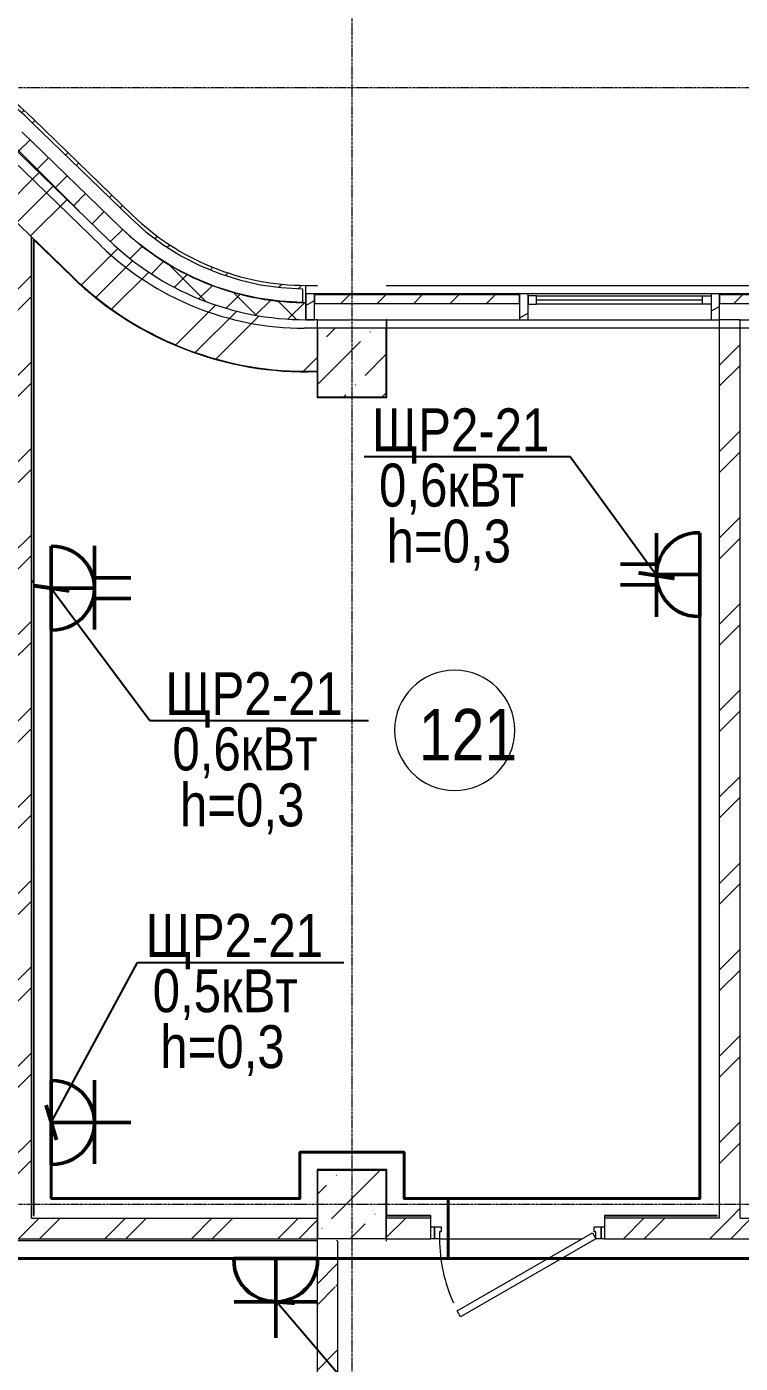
# Model space of a CAD drawing. Header units: metres. Extents: x -187 to 138813, y -64870 to 49448.
# Drawn here: x 58170 to 62323, y -48211 to -40430 of the extents above; entities that cross this region are included whole.
import ezdxf

# ---------------------------------------------------------------- set-up
doc = ezdxf.new("R2010")
doc.units = ezdxf.units.M
doc.linetypes.add('ADSK_Линия сетки', pattern=[21, 12, -3, 3, -3])
for name, color, linetype, lineweight in [('A-AREA-IDEN', 7, 'Continuous', 9), ('A-DETL-MBND', 7, 'Continuous', 5), ('A-DOOR', 7, 'Continuous', 5), ('A-DOOR-FRAM', 7, 'Continuous', 13), ('A-FLOR', 7, 'Continuous', 5), ('A-GLAZ', 7, 'Continuous', 5), ('A-GLAZ-CURT', 7, 'Continuous', 5), ('A-GLAZ-CWMG', 7, 'Continuous', 5), ('A-WALL', 7, 'Continuous', 5), ('A-WALL-PATT', 7, 'Continuous', 18), ('I-WALL', 7, 'Continuous', 5), ('S-COLS', 7, 'Continuous', 5), ('S-GRID', 7, 'Continuous', 9), ('Освещение', 1, 'Continuous', 50), ('Эл-свет раб.', 5, 'Continuous', 50), ('ЭЛ.сети', 5, 'Continuous', 100), ('ЭОМ', 7, 'Continuous', 40)]:
    doc.layers.add(name, color=color, linetype=linetype, lineweight=lineweight)
doc.styles.add('GOST Common_I_1', font='ARIALN.TTF', dxfattribs={"height": 300})
doc.styles.add('STYLE1', font='ARIALN.TTF', dxfattribs={"height": 250})
doc.styles.add('ГОСТ 2.304', font='ARIALN.TTF', dxfattribs={"width": 0.85})
doc.dimstyles.new('СПДС', dxfattribs={"dimscale": 100, "dimtxt": 2.5, "dimasz": 2.5, "dimexe": 1.25, "dimexo": 0.625, "dimtad": 1, "dimdec": 0, "dimrnd": 0.001, "dimtxsty": 'ГОСТ 2.304', "dimblk": 'OBLIQUE', "dimcen": 2.5, "dimdle": 2, "dimadec": 0, "dimazin": 2, "dimtfac": 0.75, "dimtdec": 0, "dimtmove": 1, "dimatfit": 3, "dimfxl": 1, "dimtolj": 1, "dimarcsym": 1})
pattern_1 = [(45, (0, 0), (84.19025, 308.69666), [396.875, -79.375, 3.353, -76.022])]
pattern_2 = [(45, (0, 0), (-251.4472, 251.4472), []), (45, (0, 381), (-251.4472, 251.4472), [])]
pattern_3 = [(45, (0, 0), (-449.013, 449.013), []), (45, (158.75, 0), (0, 898.0256), []), (45, (-158.75, 0), (0, 898.0256), [])]
pattern_4 = [(0, (0, 0), (812.8, 203.2), [33.528, -576.072, 33.528, -576.072, -3251.2]), (0, (0, 0), (812.8, 203.2), [-1219.2, 33.528, -1185.672, 33.528, -576.072, -1422.4]), (0, (0, 0), (812.8, 203.2), [-3048, 33.528, -372.872, 33.528, -982.472]), (120, (304.8, 101.6), (-582.37636, 602.30545), [33.528, -576.072, 33.528, -576.072, -3251.2]), (120, (304.8, 101.6), (-582.37636, 602.30545), [-1219.2, 33.528, -1185.672, 33.528, -576.072, -1422.4]), (120, (304.8, 101.6), (-582.37636, 602.30545), [-3048, 33.528, -372.872, 33.528, -982.472]), (240, (406.4, 508), (-230.42364, -805.50545), [33.528, -576.072, 33.528, -576.072, -3251.2]), (240, (406.4, 508), (-230.42364, -805.50545), [-1219.2, 33.528, -1185.672, 33.528, -576.072, -1422.4]), (240, (406.4, 508), (-230.42364, -805.50545), [-3048, 33.528, -372.872, 33.528, -982.472])]
pattern_5 = [(45, (0, 0), (-106.06602, 106.06602), []), (135, (0, 0), (-106.06602, -106.06602), [])]

# ---------------------------------------------------------------- blocks, each defined once
blk = doc.blocks.new('КДП АПК - КР_rvt-1-1 этаж')
at = {"layer": 'S-COLS', "lineweight": 15}
h = blk.add_hatch(dxfattribs=at)
h.set_pattern_fill('FP_125', color=256, style=0, pattern_type=2)
h.set_pattern_definition(pattern_1)
h.paths.add_polyline_path([(59862.7, -41945.6), (60262.7, -41945.6), (60262.7, -41545.6), (59862.7, -41545.6), (59862.7, -41860.5)], flags=0)
h = blk.add_hatch(dxfattribs=at)
h.set_pattern_fill('FP_125', color=256, style=0, pattern_type=2)
h.set_pattern_definition(pattern_1)
h.paths.add_polyline_path([(59862.7, -46845.6), (60262.7, -46845.6), (60262.7, -46445.6), (59862.7, -46445.6), (59862.7, -46831.7)], flags=0)
at = {"layer": 'A-FLOR', "lineweight": 15}
for p, q in [((58602, -41066.2), (58027.9, -40509.7)), ((59862.7, -41545.6), (59785.3, -41545.6)), ((64929.3, -41545.6), (60262.7, -41545.6))]:
    blk.add_line(p, q, dxfattribs=at)
blk.add_arc((59785.3, -39845.6), 1700, 225.88789, 270, dxfattribs=at)
at = {"layer": 'S-COLS', "lineweight": 15}
for p, q in [((60262.7, -41545.6), (59862.7, -41545.6)), ((59862.7, -41545.6), (59862.7, -41945.6)), ((60262.7, -41945.6), (60262.7, -41545.6)), ((59862.7, -41945.6), (60262.7, -41945.6)), ((60262.7, -46445.6), (59862.7, -46445.6)), ((59862.7, -46445.6), (59862.7, -46845.6)), ((60262.7, -46845.6), (60262.7, -46445.6)), ((59862.7, -46845.6), (60262.7, -46845.6))]:
    blk.add_line(p, q, dxfattribs=at)
blk = doc.blocks.new('AC_Дверь_Однопольная_ДеревяннаяВнутренняя_ГОСТ6629-88 - ДГ 21-10-1263266-1 этаж')
at = {"layer": 'A-DOOR', "lineweight": 13}
for p, q in [((-455, 60), (333.1, 515)), ((353.1, 480.4), (-435, 25.4)), ((333.1, 515), (353.1, 480.4)), ((-435, 25.4), (-455, 60))]:
    blk.add_line(p, q, dxfattribs=at)
at = {"layer": 'A-DOOR', "lineweight": 18}
for p, q in [((-505, 60), (-485, 60)), ((-505, -10), (-505, 60)), ((-485, 60), (-485, -10)), ((485, 60), (505, 60)), ((485, -10), (485, 60)), ((505, 60), (505, -10)), ((-485, -10), (-505, -10)), ((505, -10), (485, -10))]:
    blk.add_line(p, q, dxfattribs=at)
at = {"layer": 'A-DOOR'}
blk.add_arc((-455, 60), 910, 0, 24.26352, dxfattribs=at)
at = {"layer": 'A-DOOR-FRAM'}
for p, q in [((-485, 60), (-455, 60)), ((-485, -10), (-485, 60)), ((-455, 60), (-455, 20)), ((-455, 20), (-445, 20)), ((-445, 20), (-445, -10)), ((445, 20), (455, 20)), ((445, -10), (445, 20)), ((455, 60), (485, 60)), ((455, 20), (455, 60)), ((485, 60), (485, -10)), ((-445, -10), (-485, -10)), ((485, -10), (445, -10))]:
    blk.add_line(p, q, dxfattribs=at)
blk = doc.blocks.new('Системная панель - Сплошная-1443294-1 этаж')
at = {"layer": 'A-GLAZ-CURT'}
h = blk.add_hatch(dxfattribs=at)
h.set_pattern_fill('FP_74', color=256, style=0, pattern_type=2)
h.set_pattern_definition([(45, (-60441.24, 42015.64), (-106.06602, 106.06602), [])])
h.paths.add_polyline_path([(596.4, -25), (596.4, 25), (-596.4, 25), (-596.4, -25), (-60.4, -25)], flags=0)
at = {"layer": 'A-GLAZ-CURT', "lineweight": 13}
for p, q in [((596.4, 25), (-596.4, 25)), ((-596.4, 25), (-596.4, -25)), ((596.4, -25), (596.4, 25)), ((-596.4, -25), (596.4, -25))]:
    blk.add_line(p, q, dxfattribs=at)
blk = doc.blocks.new('M_Тент витража777 - M_Тент витража одинарное справо-2657770-1 этаж')
at = {"layer": 'A-GLAZ', "lineweight": 13}
for p, q in [((-482.5, 20), (-532.5, 20)), ((-532.5, 20), (-532.5, -30)), ((-532.5, -30), (-532.5, 20)), ((-482.5, -30), (-482.5, 20)), ((482.5, -30), (482.5, 20)), ((482.5, 20), (532.5, 20)), ((532.5, 20), (532.5, -30)), ((532.5, 20), (532.5, -30)), ((-532.5, -30), (-482.5, -30)), ((-482.5, -4.6), (482.5, -4.6)), ((532.5, -30), (482.5, -30))]:
    blk.add_line(p, q, dxfattribs=at)
at = {"layer": 'A-GLAZ'}
for p, q in [((-482.5, 20), (482.5, 20)), ((482.5, -30), (-482.5, -30))]:
    blk.add_line(p, q, dxfattribs=at)
blk = doc.blocks.new('Системная панель - Сплошная-2657771-1 этаж')
at = {"layer": 'A-GLAZ-CURT'}
h = blk.add_hatch(dxfattribs=at)
h.set_pattern_fill('FP_75', color=256, style=0, pattern_type=2)
h.set_pattern_definition([(45, (-62820.15, 42015.64), (-106.06602, 106.06602), [])])
h.paths.add_polyline_path([(617.5, -25), (617.5, 25), (-617.5, 25), (-617.5, -25)], flags=0)
at = {"layer": 'A-GLAZ-CURT', "lineweight": 13}
for p, q in [((617.5, 25), (-617.5, 25)), ((-617.5, 25), (-617.5, -25)), ((617.5, -25), (617.5, 25)), ((-617.5, -25), (617.5, -25))]:
    blk.add_line(p, q, dxfattribs=at)
blk = doc.blocks.new('Прямоугольный импост - 50 x 150мм-1443291-1 этаж')
at = {"layer": 'A-GLAZ-CWMG'}
for p, q in [((61037.7, -41985.7), (59844.8, -41985.7)), ((59862.7, -42135.7), (60262.7, -42135.7)), ((60265.7, -42135.7), (61037.7, -42135.7))]:
    blk.add_line(p, q, dxfattribs=at)
blk = doc.blocks.new('Прямоугольный импост - 50 x 150мм-2657762-1 этаж')
at = {"layer": 'A-GLAZ-CWMG'}
for p, q in [((63437.7, -41985.7), (62202.7, -41985.7)), ((62322.7, -42135.7), (63437.7, -42135.7))]:
    blk.add_line(p, q, dxfattribs=at)
blk = doc.blocks.new('Прямоугольный импост - 50 x 150мм-2657763-1 этаж')
at = {"layer": 'A-GLAZ-CWMG'}
for p, q in [((62152.7, -41985.7), (61087.7, -41985.7)), ((61087.7, -42135.7), (62152.7, -42135.7))]:
    blk.add_line(p, q, dxfattribs=at)
blk = doc.blocks.new('Прямоугольный импост - 50 x 150мм-1173118-1 этаж')
at = {"layer": 'A-GLAZ-CWMG'}
h = blk.add_hatch(dxfattribs=at)
h.set_pattern_fill('FP_77', color=256, style=0, pattern_type=2)
h.set_pattern_definition([(210, (59794.83, -42015.64), (60, -103.92305), [])])
h.paths.add_polyline_path([(-50, 120), (-50, -30), (0, -30), (0, 120)], flags=0)
at = {"layer": 'A-GLAZ-CWMG', "lineweight": 18}
for p, q in [((0, 120), (-50, 120)), ((-50, 120), (-50, -30)), ((0, -30), (0, 120)), ((-50, -30), (0, -30))]:
    blk.add_line(p, q, dxfattribs=at)
blk = doc.blocks.new('Прямоугольный импост - 50 x 150мм-1173080-1 этаж')
at = {"layer": 'A-GLAZ-CWMG'}
h = blk.add_hatch(dxfattribs=at)
h.set_pattern_fill('FP_78', color=256, style=0, pattern_type=2)
h.set_pattern_definition([(330, (-62177.65, -42015.64), (60, 103.92305), [])])
h.paths.add_polyline_path([(25, 120), (25, -30), (-25, -30), (-25, 120)], flags=0)
at = {"layer": 'A-GLAZ-CWMG', "lineweight": 18}
for p, q in [((-25, -30), (-25, 120)), ((-25, 120), (25, 120)), ((25, 120), (25, -30)), ((25, -30), (-25, -30))]:
    blk.add_line(p, q, dxfattribs=at)
blk = doc.blocks.new('Прямоугольный импост - 50 x 150мм-V54-1 этаж')
at = {"layer": 'A-GLAZ-CWMG'}
h = blk.add_hatch(dxfattribs=at)
h.set_pattern_fill('FP_80', color=256, style=0, pattern_type=2)
h.set_pattern_definition([(330, (-61062.65, -42015.64), (60, 103.92305), [])])
h.paths.add_polyline_path([(25, 120), (25, -30), (-25, -30), (-25, 120)], flags=0)
at = {"layer": 'A-GLAZ-CWMG', "lineweight": 18}
for p, q in [((-25, -30), (-25, 120)), ((-25, 120), (25, 120)), ((25, 120), (25, -30)), ((25, -30), (-25, -30))]:
    blk.add_line(p, q, dxfattribs=at)
blk = doc.blocks.new('Розетка штепсельная с заземляющим контактом скрытой установки IP20')
at = {"layer": 'Эл-свет раб.', "ltscale": 0.3}
for p, q in [((191574.8, -246568.3), (191574.8, -246105.7)), ((191816.2, -246316.2), (191328.6, -246316.2)), ((191818.7, -246568.3), (191331, -246568.3))]:
    blk.add_line(p, q, dxfattribs=at)
at = {"layer": 'Эл-свет раб.', "ltscale": 0.3, "extrusion": (0, 0, -1)}
blk.add_ellipse((191574.8, -246560.1), major_axis=(-172.5, 172.5), ratio=1, start_param=5.464002, end_param=8.673165, dxfattribs=at)
blk = doc.blocks.new('двойная розетка штепсельная с заземляющим контактом скрытой установки IP20')
at = {"layer": 'Эл-свет раб.', "ltscale": 0.3}
for p, q in [((242830.7, -163233.1), (242830.7, -163443.7)), ((242951.4, -163233.1), (242951.4, -163443.7)), ((243132.4, -163443.7), (242644.8, -163443.7)), ((242891.1, -163695.8), (242891.1, -163443.6)), ((243134.9, -163695.8), (242647.2, -163695.8))]:
    blk.add_line(p, q, dxfattribs=at)
at = {"layer": 'Эл-свет раб.', "ltscale": 0.3, "extrusion": (0, 0, -1)}
blk.add_ellipse((242891.1, -163687.5), major_axis=(-172.5, 172.5), ratio=1, start_param=5.464002, end_param=8.673165, dxfattribs=at)
blk = doc.blocks.new('_Oblique')
at = {"color": 0, "linetype": 'ByBlock', "lineweight": -2}
blk.add_line((-0.5, -0.5), (0.5, 0.5), dxfattribs=at)
blk = doc.blocks.new('ПСС_Марка_помещения - Имя_2_5мм-224473-1 этаж')
at = {"layer": 'A-AREA-IDEN'}
for start, end in [(360, 180), (180, 360)]:
    blk.add_arc((-0.074, 0.039), 3.5, start, end, dxfattribs=at)

msp = doc.modelspace()

# ---------------------------------------------------------------- hatches: boundary and pattern name
at = {"layer": 'A-WALL-PATT', "lineweight": 5}
h = msp.add_hatch(dxfattribs=at)
h.set_pattern_fill('FP_1', color=256, style=0, pattern_type=2)
h.set_pattern_definition(pattern_2)
h.paths.add_polyline_path([(58197.5718, -40984.5508), (58211.4931, -40970.1912), (58094.6836, -40864.6198), (57970.7771, -40767.4757), (57840.3803, -40679.2348), (57704.1317, -40600.3291), (57562.6985, -40531.145), (57416.7733, -40472.0212), (57267.0706, -40423.2473), (57114.3234, -40385.0622), (56959.2799, -40357.6527), (56802.699, -40341.1532), (56645.3477, -40335.6443), (56645.3477, -40355.6443), (56801.3004, -40361.1042), (56956.4894, -40377.4571), (57110.1548, -40404.6229), (57261.5441, -40442.4686), (57409.9161, -40490.809), (57554.5443, -40549.4072), (57694.7203, -40617.9763), (57829.7578, -40696.1807), (57958.9955, -40783.6372), (58081.8006, -40879.9178)], flags=0)
h = msp.add_hatch(dxfattribs=at)
h.set_pattern_fill('FP_1', color=256, style=0, pattern_type=2)
h.set_pattern_definition(pattern_2)
h.paths.add_polyline_path([(58771.6159, -41541.0737), (58785.5372, -41526.7141), (58211.4931, -40970.1912), (58197.5718, -40984.5508), (58368.5816, -41150.341)], flags=0)
at = {"layer": 'A-WALL-PATT', "lineweight": 5, "true_color": 0x787878}
h = msp.add_hatch(dxfattribs=at)
h.set_pattern_fill('FP_114', color=8, style=0, pattern_type=2)
h.set_pattern_definition(pattern_5)
h.paths.add_polyline_path([(58646.3243, -41670.3099), (58715.9307, -41598.512), (58141.8866, -41041.9892), (58072.2802, -41113.7871), (58265.3168, -41300.9318)], flags=0)
at = {"layer": 'A-WALL-PATT', "lineweight": 5}
h = msp.add_hatch(dxfattribs=at)
h.set_pattern_fill('FP_2', color=256, style=0, pattern_type=2)
h.set_pattern_definition(pattern_3)
h.paths.add_polyline_path([(58437.5049, -41885.7036), (58646.3243, -41670.3099), (58072.2802, -41113.7871), (57863.8612, -41329.569), (58411.5165, -41860.5085)], flags=0)
h = msp.add_hatch(dxfattribs=at)
h.set_pattern_fill('FP_1', color=256, style=0, pattern_type=2)
h.set_pattern_definition(pattern_2)
h.paths.add_polyline_path([(58197.6532, -47365.6443), (58197.6532, -41653.1728), (58077.6532, -41536.8355), (58077.6532, -47365.6443)], flags=0)
h = msp.add_hatch(dxfattribs=at)
h.set_pattern_fill('FP_1', color=256, style=0, pattern_type=2)
h.set_pattern_definition(pattern_2)
h.paths.add_polyline_path([(59794.8309, -42035.6443), (59794.8309, -41935.6443), (59670.9424, -41930.3421), (59547.96, -41914.4742), (59426.783, -41888.1566), (59308.2977, -41851.5819), (59193.3707, -41805.0175), (59082.8424, -41748.804), (58977.5211, -41683.3524), (58878.1772, -41609.1416), (58785.5372, -41526.7141), (58771.6159, -41541.0737), (58863.815, -41623.2336), (58962.5845, -41697.3645), (59067.2275, -41762.9435), (59177.0054, -41819.5076), (59291.1435, -41866.6579), (59408.8361, -41904.0615), (59529.2526, -41931.4545), (59651.5432, -41948.6438), (59774.8309, -41955.5062), (59774.8309, -42035.5153), (59784.8307, -42035.6121)], flags=0)
at = {"layer": 'A-WALL-PATT', "lineweight": 5, "true_color": 0x787878}
h = msp.add_hatch(dxfattribs=at)
h.set_pattern_fill('FP_114', color=8, style=0, pattern_type=2)
h.set_pattern_definition(pattern_5)
h.paths.add_polyline_path([(59794.8309, -42135.6443), (59794.8309, -42035.6443), (59774.7927, -42035.5127), (59644.6604, -42028.3518), (59515.5898, -42010.283), (59388.4934, -41981.4349), (59264.2698, -41942.0115), (59143.7974, -41892.2914), (59027.9278, -41832.6263), (58917.4802, -41763.4378), (58813.2356, -41685.2153), (58715.9307, -41598.512), (58646.3243, -41670.3099), (58751.7422, -41764.1067), (58864.7888, -41848.5536), (58984.6371, -41923.0329), (59110.4107, -41987), (59241.1897, -42039.9871), (59376.0178, -42081.6066), (59513.9088, -42111.5541), (59653.8543, -42129.6107)], flags=0)
at = {"layer": 'A-WALL-PATT', "lineweight": 5}
h = msp.add_hatch(dxfattribs=at)
h.set_pattern_fill('FP_81', color=256, style=0, pattern_type=2)
h.set_pattern_definition(pattern_4)
h.paths.add_polyline_path([(58197.6532, -47365.6443), (58209.6532, -47365.6443), (58209.6532, -41664.8066), (58197.6532, -41653.1728), (58197.6532, -46831.681)], flags=0)
h = msp.add_hatch(dxfattribs=at)
h.set_pattern_fill('FP_2', color=256, style=0, pattern_type=2)
h.set_pattern_definition(pattern_3)
h.paths.add_polyline_path([(59794.8309, -42435.6443), (59794.8309, -42135.6443), (59653.8543, -42129.6107), (59513.9088, -42111.5541), (59376.0178, -42081.6066), (59241.1897, -42039.9871), (59110.4107, -41987), (58984.6371, -41923.0329), (58864.7888, -41848.5536), (58751.7422, -41764.1067), (58646.3243, -41670.3099), (58437.5049, -41885.7036), (58549.21, -41985.9538), (58668.2949, -42077.3153), (58794.1952, -42159.3241), (58925.7422, -42231.2631), (59062.5794, -42292.9373), (59203.7549, -42343.904), (59348.4323, -42383.8614), (59495.7544, -42412.5728), (59644.8483, -42429.8679)], flags=0)
h = msp.add_hatch(dxfattribs=at)
h.set_pattern_fill('FP_81', color=256, style=0, pattern_type=2)
h.set_pattern_definition(pattern_4)
h.paths.add_polyline_path([(59859.6532, -42437.5683), (59859.6532, -42435.6443), (59794.8309, -42435.6443), (59644.8483, -42429.8679), (59495.7544, -42412.5728), (59348.4323, -42383.8614), (59203.7549, -42343.904), (59062.5794, -42292.9373), (58925.7422, -42231.2631), (58794.054, -42159.2469), (58668.2949, -42077.3153), (58549.21, -41985.9538), (58437.5049, -41885.7036), (58435.4167, -41887.8576), (58552.2888, -41992.3952), (58677.1706, -42087.2199), (58809.2571, -42171.7206), (58947.6968, -42245.3525), (59091.5973, -42307.6409), (59240.031, -42358.1843), (59392.041, -42396.657), (59546.6476, -42422.8108), (59702.8539, -42436.4773), (59851.9518, -42437.5147)], flags=0)
h = msp.add_hatch(dxfattribs=at)
h.set_pattern_fill('FP_2', color=256, style=0, pattern_type=2)
h.set_pattern_definition(pattern_3)
h.paths.add_polyline_path([(59862.6532, -42435.6443), (59862.6532, -42135.6443), (59794.8309, -42135.6443), (59794.8309, -42435.6443), (59859.6532, -42435.6443)], flags=0)
h = msp.add_hatch(dxfattribs=at)
h.set_pattern_fill('FP_81', color=256, style=0, pattern_type=2)
h.set_pattern_definition(pattern_4)
h.paths.add_polyline_path([(60262.6532, -42585.6443), (60265.6532, -42585.6443), (60265.6532, -42135.6443), (60262.6532, -42135.6443), (60262.6532, -42570.676)], flags=0)
h = msp.add_hatch(dxfattribs=at)
h.set_pattern_fill('FP_1', color=256, style=0, pattern_type=2)
h.set_pattern_definition(pattern_2)
h.paths.add_polyline_path([(62322.6532, -47365.6443), (62322.6532, -42135.6677), (62202.6532, -42135.6677), (62202.6532, -47365.6443)], flags=0)
h = msp.add_hatch(dxfattribs=at)
h.set_pattern_fill('FP_81', color=256, style=0, pattern_type=2)
h.set_pattern_definition([(0, (0, -547.82), (812.8, 203.2), [33.528, -576.072, 33.528, -576.072, -3251.2]), (0, (0, -547.82), (812.8, 203.2), [-1219.2, 33.528, -1185.672, 33.528, -576.072, -1422.4]), (0, (0, -547.82), (812.8, 203.2), [-3048, 33.528, -372.872, 33.528, -982.472]), (120, (304.8, -446.22), (-582.37636, 602.30545), [33.528, -576.072, 33.528, -576.072, -3251.2]), (120, (304.8, -446.22), (-582.37636, 602.30545), [-1219.2, 33.528, -1185.672, 33.528, -576.072, -1422.4]), (120, (304.8, -446.22), (-582.37636, 602.30545), [-3048, 33.528, -372.872, 33.528, -982.472]), (240, (406.4, -39.82), (-230.42364, -805.50545), [33.528, -576.072, 33.528, -576.072, -3251.2]), (240, (406.4, -39.82), (-230.42364, -805.50545), [-1219.2, 33.528, -1185.672, 33.528, -576.072, -1422.4]), (240, (406.4, -39.82), (-230.42364, -805.50545), [-3048, 33.528, -372.872, 33.528, -982.472])])
h.paths.add_polyline_path([(58209.6532, -47901.4685), (58212.6532, -47901.4685), (58212.6532, -42215.5392), (58209.6532, -42212.6307), (58209.6532, -47379.5052)], flags=0)
h = msp.add_hatch(dxfattribs=at)
h.set_pattern_fill('FP_1', color=256, style=0, pattern_type=2)
h.set_pattern_definition(pattern_2)
h.paths.add_polyline_path([(54262.6532, -47485.6443), (54522.6532, -47485.6443), (54522.6532, -47365.6443), (54262.6532, -47365.6443)], flags=0)
h.paths.add_polyline_path([(57972.5734, -47365.6443), (57972.5734, -47485.6443), (59862.6532, -47485.6443), (59862.6532, -47365.6443)])
h.paths.add_polyline_path([(57162.5734, -47485.6443), (57162.5734, -47365.6443), (55532.6532, -47365.6443), (55532.6532, -47485.6443)])
h = msp.add_hatch(dxfattribs=at)
h.set_pattern_fill('FP_1', color=256, style=0, pattern_type=2)
h.set_pattern_definition([(45, (-14091.3, 0), (-251.4472, 251.4472), []), (45, (-14091.3, 381), (-251.4472, 251.4472), [])])
h.paths.add_polyline_path([(59981.3533, -50096.847), (59981.3533, -47762.396), (59861.3533, -47762.396), (59861.3533, -50096.847)])
h.paths.add_polyline_path([(59861.3533, -47765.6443), (59981.3533, -47765.6443), (59981.3533, -47385.6443), (59861.3533, -47385.6443), (59861.3533, -47541.8485)])
h = msp.add_hatch(dxfattribs=at)
h.set_pattern_fill('FP_81', color=256, style=0, pattern_type=2)
h.set_pattern_definition(pattern_4)
h.paths.add_polyline_path([(60380.8301, -47365.6443), (60522.6532, -47365.6443), (60522.6532, -47353.6443), (60262.6532, -47353.6443), (60262.6532, -47365.6443), (60265.6532, -47365.6443)], flags=0)
h.paths.add_polyline_path([(62202.6532, -47365.6443), (62202.6532, -47353.6443), (61532.6532, -47353.6443), (61532.6532, -47365.6443)], flags=0)
h = msp.add_hatch(dxfattribs=at)
h.set_pattern_fill('FP_1', color=256, style=0, pattern_type=2)
h.set_pattern_definition(pattern_2)
h.paths.add_polyline_path([(60262.6532, -47485.6443), (60522.6532, -47485.6443), (60522.6532, -47365.6443), (60262.6532, -47365.6443)], flags=0)
h.paths.add_polyline_path([(65862.6532, -47485.6443), (65862.6532, -47365.6443), (65472.6532, -47365.6443), (65472.6532, -47485.6443), (65669.6134, -47485.6443)], flags=0)
h.paths.add_polyline_path([(61532.6532, -47485.6443), (64462.6532, -47485.6443), (64462.6532, -47365.6443), (61532.6532, -47365.6443), (61532.6532, -47415.6443)], flags=0)
h = msp.add_hatch(dxfattribs=at)
h.set_pattern_fill('FP_81', color=256, style=0, pattern_type=2)
h.set_pattern_definition(pattern_4)
h.paths.add_polyline_path([(59862.6532, -47497.6443), (59862.6532, -47485.6443), (55532.6532, -47485.6443), (55532.6532, -47497.6443), (59851.9518, -47497.6443)], flags=0)
h.paths.add_polyline_path([(54262.6532, -47497.6443), (54522.6532, -47497.6443), (54522.6532, -47485.6443), (54262.6532, -47485.6443)], flags=0)
h = msp.add_hatch(dxfattribs=at)
h.set_pattern_fill('FP_81', color=256, style=0, pattern_type=2)
h.set_pattern_definition(pattern_4)
h.paths.add_polyline_path([(57207.5602, -47500.6443), (59862.6532, -47500.6443), (59862.6532, -47497.6443), (55532.6532, -47497.6443), (55532.6532, -47500.6443)], flags=0)
h.paths.add_polyline_path([(54262.6532, -47500.6443), (54522.6532, -47500.6443), (54522.6532, -47497.6443), (54262.6532, -47497.6443)], flags=0)
h = msp.add_hatch(dxfattribs=at)
h.set_pattern_fill('FP_81', color=256, style=0, pattern_type=2)
h.set_pattern_definition(pattern_4)
h.paths.add_polyline_path([(59862.6532, -47500.6443), (60262.6532, -47500.6443), (60262.6532, -47485.6443), (59862.6532, -47485.6443)], flags=0)

# ---------------------------------------------------------------- linework, layer by layer
at = {"layer": 'A-DETL-MBND'}
for p, q in [((59794.8309, -41935.6443), (59862.6532, -41935.6443)), ((60262.6532, -41935.6443), (64575.1621, -41935.6443)), ((60262.6532, -42185.6443), (59862.6532, -42185.6443))]:
    msp.add_line(p, q, dxfattribs=at)
at = {"layer": 'A-FLOR', "lineweight": 18}
msp.add_line((60572.6532, -47485.6443), (61402.6532, -47485.6443), dxfattribs=at)
msp.add_line((60572.6532, -47485.6443), (61402.6532, -47485.6443), dxfattribs=at)
at = {"layer": 'A-WALL'}
for p, q in [((58771.6159, -41541.0737), (58197.5718, -40984.5508)), ((58715.9307, -41598.512), (58141.8866, -41041.9892)), ((58646.3243, -41670.3099), (58072.2802, -41113.7871)), ((57863.8612, -41329.569), (58437.5049, -41885.7036)), ((58197.6532, -47365.6443), (58197.6532, -41653.1728)), ((58209.6532, -47353.6443), (58209.6532, -41664.8066)), ((59774.8309, -41955.5062), (59774.8309, -42035.5153)), ((62202.6532, -47365.6443), (62202.6532, -42135.6677)), ((62322.6532, -47365.6443), (62322.6532, -42135.6677)), ((59794.8309, -42435.6443), (59859.6532, -42435.6443)), ((58197.6532, -47365.6443), (59859.6532, -47365.6443)), ((60522.6532, -47353.6443), (60262.6532, -47353.6443)), ((60522.6532, -47365.6443), (60265.6532, -47365.6443)), ((62190.6532, -47353.6443), (61532.6532, -47353.6443)), ((62202.6532, -47365.6443), (61532.6532, -47365.6443)), ((62322.6532, -47365.6443), (64462.6532, -47365.6443)), ((57972.5734, -47485.6443), (59862.6532, -47485.6443)), ((59862.6532, -47497.6443), (57972.5734, -47497.6443)), ((60262.6532, -47485.6443), (60522.6532, -47485.6443)), ((61532.6532, -47485.6443), (64462.6532, -47485.6443))]:
    msp.add_line(p, q, dxfattribs=at)
at = {"layer": 'A-WALL', "lineweight": 18}
for p, q in [((58212.6532, -47350.6443), (58212.6532, -41671.8934)), ((58212.6532, -41671.8934), (58435.4167, -41887.8576)), ((59862.6532, -42135.6443), (59794.8309, -42135.6443)), ((59862.6532, -42585.6443), (59862.6532, -42135.6443)), ((60265.6532, -42135.6443), (60262.6532, -42135.6443)), ((60262.6532, -42135.6443), (60262.6532, -42585.6443)), ((60265.6532, -42588.6443), (60265.6532, -42135.6443)), ((62322.6532, -42135.6677), (62202.6532, -42135.6677)), ((59862.6532, -42434.4645), (59859.6532, -42434.5666)), ((59859.6532, -42434.5666), (59859.6532, -42435.6443)), ((59859.6532, -42435.6443), (59862.6532, -42435.6443)), ((59859.6532, -42437.5683), (59859.6532, -42588.6443)), ((59859.6532, -42588.6443), (60265.6532, -42588.6443)), ((60262.6532, -42585.6443), (59862.6532, -42585.6443)), ((59859.6532, -47082.6443), (59859.6532, -47350.6443)), ((60265.6532, -47082.6443), (59859.6532, -47082.6443)), ((59862.6532, -47085.6443), (60262.6532, -47085.6443)), ((59862.6532, -47500.6443), (59862.6532, -47085.6443)), ((60262.6532, -47085.6443), (60262.6532, -47500.6443)), ((60265.6532, -47350.6443), (60265.6532, -47082.6443)), ((59862.6532, -47365.6443), (59859.6532, -47365.6443)), ((60265.6532, -47365.6443), (60262.6532, -47365.6443)), ((60522.6532, -47350.6443), (60265.6532, -47350.6443)), ((60522.6532, -47415.6443), (60522.6532, -47350.6443)), ((61532.6532, -47350.6443), (61532.6532, -47415.6443)), ((62187.6532, -47350.6443), (61532.6532, -47350.6443)), ((59861.3533, -50185.6443), (59862.6532, -47485.6443)), ((60262.6532, -47485.6443), (59862.6532, -47485.6443)), ((59981.3533, -50084.9002), (59981.3533, -47500.6443))]:
    msp.add_line(p, q, dxfattribs=at)
at = {"layer": 'A-WALL', "flags": 128}
for points in [[(58771.6159, -41541.0737), (58863.815, -41623.2336), (58962.5845, -41697.3645), (59067.2275, -41762.9435), (59177.0054, -41819.5076), (59291.1435, -41866.6579), (59408.8361, -41904.0615), (59529.2526, -41931.4545), (59651.5432, -41948.6438), (59774.8309, -41955.5082)], [(59774.7927, -42035.5127), (59644.6604, -42028.3518), (59515.5898, -42010.283), (59388.4934, -41981.4349), (59264.2698, -41942.0115), (59143.7974, -41892.2914), (59027.9278, -41832.6263), (58917.4802, -41763.4378), (58813.2356, -41685.2153), (58715.9307, -41598.512)]]:
    msp.add_lwpolyline(points, dxfattribs=at)
at = {"layer": 'A-WALL'}
for centre, radius, start, end in [((56645.3477, -42585.6443), 2230, 45.88788581, 90), ((59794.8309, -40485.6443), 1550, 225.88788581, 269.2606791), ((59794.8309, -40485.6443), 1650, 225.88788581, 270), ((59794.8309, -40485.6443), 1650, 225.88788581, 270), ((59794.8309, -40485.6443), 1950, 225.88788581, 270), ((59794.8309, -40485.6443), 1950, 225.88788581, 270), ((59794.6753, -40533.8811), 1501.7632, 269.24141046, 270.00593679), ((59794.8309, -40485.6443), 1550, 269.2606791, 270)]:
    msp.add_arc(centre, radius, start, end, dxfattribs=at)
at = {"layer": 'A-WALL', "lineweight": 18}
msp.add_arc((59794.8309, -40485.6443), 1953, 225.88788581, 271.90206213, dxfattribs=at)
at = {"layer": 'I-WALL', "lineweight": 18}
for p, q in [((58785.5372, -41526.7141), (58211.4931, -40970.1912)), ((59794.8309, -42135.6443), (59794.8309, -41935.6443))]:
    msp.add_line(p, q, dxfattribs=at)
for centre, radius, start, end in [((56645.3477, -42585.6443), 2250, 45.88788581, 90), ((59794.8309, -40485.6443), 1450, 225.88788581, 270)]:
    msp.add_arc(centre, radius, start, end, dxfattribs=at)
at = {"layer": 'S-GRID', "linetype": 'ADSK_Линия сетки'}
for p, q in [((60062.6532, -39335.6443), (60062.6532, -64052.4737)), ((95458.7083, -40785.6443), (29247.2594, -40785.6443)), ((95458.7083, -47285.6443), (45468.1606, -47285.6443))]:
    msp.add_line(p, q, dxfattribs=at)
at = {"layer": 'ЭЛ.сети', "color": 0, "lineweight": 40}
for points in [[(60622.6532, -47600.6443), (64562.6532, -47600.6443), (64562.6532, -47250.6443), (65759.6532, -47250.6443), (65759.6532, -47250.6443), (65759.6532, -46982.6443), (65887.6532, -46982.6443), (65887.6532, -45108.1273), (65887.6532, -43195.404)], [(55432.6532, -47600.6443), (60622.6532, -47600.6443), (60622.6532, -47250.6443), (62087.6532, -47250.6443), (62087.6532, -43619.5139)], [(58312.6532, -43698.5066), (58312.6532, -46809.1255)], [(60622.6532, -47250.6443), (60365.6532, -47250.6443), (60365.6532, -46982.6443), (59759.6532, -46982.6443), (59759.6532, -47250.6443), (58312.6532, -47250.6443), (58312.6532, -46809.1255)]]:
    msp.add_lwpolyline(points, dxfattribs=at)

# ---------------------------------------------------------------- block references
at = {"lineweight": 5}
msp.add_blockref('КДП АПК - КР_rvt-1-1 этаж', (0, -639.2559), dxfattribs=at)
at = {"layer": 'A-AREA-IDEN', "color": 18, "true_color": 0x000000, "xscale": 99.99999999999993, "yscale": 99.99999999999993, "zscale": 99.99999999999993}
msp.add_blockref('ПСС_Марка_помещения - Имя_2_5мм-224473-1 этаж', (60667.4944, -44529.8042), dxfattribs=at)
at = {"layer": 'A-DOOR', "color": 8, "true_color": 0x7f7f7f, "rotation": 180}
msp.add_blockref('AC_Дверь_Однопольная_ДеревяннаяВнутренняя_ГОСТ6629-88 - ДГ 21-10-1263266-1 этаж', (61027.6532, -47425.6443), dxfattribs=at)
at = {"layer": 'A-GLAZ'}
msp.add_blockref('M_Тент витража777 - M_Тент витража одинарное справо-2657770-1 этаж', (61620.1532, -42015.6443), dxfattribs=at)
at = {"layer": 'A-GLAZ-CURT'}
for name, p in [('Системная панель - Сплошная-1443294-1 этаж', (60441.242, -42015.6443)), ('Системная панель - Сплошная-2657771-1 этаж', (62820.1532, -42015.6443))]:
    msp.add_blockref(name, p, dxfattribs=at)
at = {"layer": 'A-GLAZ-CWMG', "rotation": 180}
msp.add_blockref('Прямоугольный импост - 50 x 150мм-1173118-1 этаж', (59794.8309, -42015.6443), dxfattribs=at)
at = {"layer": 'A-GLAZ-CWMG'}
for name in ['Прямоугольный импост - 50 x 150мм-1443291-1 этаж', 'Прямоугольный импост - 50 x 150мм-2657763-1 этаж', 'Прямоугольный импост - 50 x 150мм-2657762-1 этаж']:
    msp.add_blockref(name, (0, 0), dxfattribs=at)
at = {"layer": 'A-GLAZ-CWMG', "extrusion": (0, 0, -1), "rotation": 180}
for name, p in [('Прямоугольный импост - 50 x 150мм-V54-1 этаж', (-61062.6532, -42015.6443)), ('Прямоугольный импост - 50 x 150мм-1173080-1 этаж', (-62177.6532, -42015.6443))]:
    msp.add_blockref(name, p, dxfattribs=at)
at = {"layer": 'Освещение'}
for p, rotation in [((304880.9963, 144765.7052), 270), ((251193.6641, -294168.9874), 180)]:
    msp.add_blockref('Розетка штепсельная с заземляющим контактом скрытой установки IP20', p, dxfattribs=dict(at, rotation=rotation))
at = {"layer": 'ЭОМ', "color": 0, "lineweight": 30}
for p, rotation in [((-101608.1304, -286510.5695), 90.00000000000001), ((222008.4368, 199192.549), 270)]:
    msp.add_blockref('двойная розетка штепсельная с заземляющим контактом скрытой установки IP20', p, dxfattribs=dict(at, rotation=rotation))

# ---------------------------------------------------------------- texts
at = {"layer": 'A-AREA-IDEN', "color": 18, "true_color": 0x000000, "insert": (60451.4101, -44401.3443), "char_height": 300, "width": 519.4935, "attachment_point": 1, "style": 'GOST Common_I_1'}
msp.add_mtext('121', dxfattribs=at)
at = {"layer": 'Эл-свет раб.', "color": 7, "style": 'STYLE1'}
for s, p in [('ЩР2-21', (60179.4074, -42901.7746)), ('0,6кВт', (60220.2318, -43223.4146)), ('h=0,3', (60264.0452, -43549.189, -386.7801)), ('ЩР2-21', (58976.6874, -44437.6338)), ('0,6кВт', (59017.5117, -44759.2738)), ('h=0,3', (59061.3251, -45085.0482, -386.7801)), ('ЩР2-21', (58861.9264, -45845.1158)), ('0,5кВт', (58902.7507, -46166.7558)), ('h=0,3', (58946.5641, -46492.5303, -386.7801))]:
    msp.add_text(s, height=250, dxfattribs=at).set_placement(p)

# ---------------------------------------------------------------- leaders
at = {"layer": 'ЭОМ', "lineweight": 25, "ltscale": 100}
for points in [[(61835.5238, -43625.3678), (61332.829, -42933.5077), (60132.829, -42933.5077)], [(58312.6532, -43698.5066), (58886.6317, -44469.3669), (60159.0268, -44469.3669)], [(58312.6532, -46809.1255), (58815.348, -45876.849), (60015.348, -45876.849)], [(59624.6381, -47852.7163), (60307.8527, -48650.934), (61507.8527, -48650.934)]]:
    msp.add_leader(points, dimstyle='СПДС', override={"dimasz": 1.5, "dimtad": 0, "dimldrblk": 'ArchTick', "dimfxl": 1.25, "dimtfill": 1, "dimlwd": 25}, dxfattribs=at)

doc.saveas('drawing.dxf')
